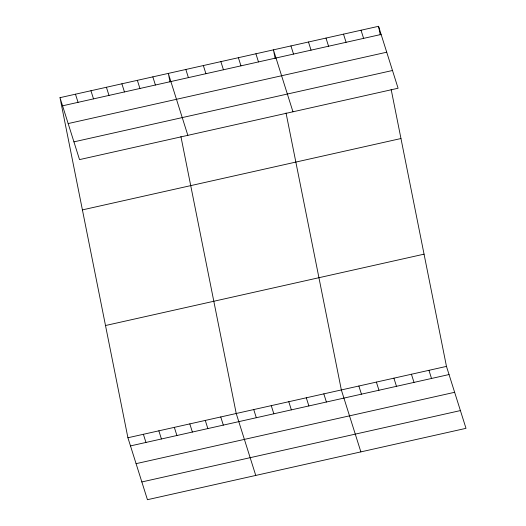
<?xml version="1.0" encoding="UTF-8"?>
<svg xmlns="http://www.w3.org/2000/svg" width="526" height="526" viewBox="0 0 526 526"><rect width="100%" height="100%" fill="white"/><g stroke="black" fill="none" stroke-linecap="round" stroke-linejoin="round"><path stroke-width="0.79" d="M59.997 97.665L378.556 26.3L398.083 88.243L79.531 159.608L59.997 97.665L127.917 437.757L147.444 499.7L466.003 428.335L446.469 366.392L391.16 89.433M62.568 105.811L381.126 34.453M68.17 123.564L386.722 52.206M73.936 141.856L392.488 70.491M82.411 209.894L400.963 138.529M105.502 325.528L424.055 254.163M127.917 437.757L446.469 366.392M130.487 445.91L449.04 374.545M136.083 463.662L454.635 392.297M141.849 481.947L460.401 410.582M361.033 30.225L363.604 38.378M343.511 34.151L346.082 42.304M325.995 38.076L328.559 46.229M428.946 370.317L431.517 378.47M308.473 42.001L311.044 50.154M411.431 374.242L414.001 382.395M290.95 45.926L293.521 54.079M393.908 378.168L396.479 386.321M292.962 111.795L273.428 49.852L275.144 58.425M376.386 382.093L378.957 390.246M255.912 53.777L258.483 61.923M358.87 386.018L361.434 394.171M238.39 57.702L240.961 65.849M360.875 451.887L341.348 389.944L286.039 112.978M220.867 61.627L223.438 69.774M323.825 393.869L326.396 402.022M203.352 65.553L205.916 73.699M306.303 397.794L308.874 405.947M185.829 69.478L188.4 77.624M288.787 401.719L291.358 409.872M187.841 135.34L168.307 73.397L170.023 81.971M271.265 405.645L273.836 413.798M152.836 76.868L155.407 85.015M253.742 409.57L256.313 417.723M137.365 80.333L139.936 88.486M255.754 475.438L236.227 413.495L180.918 136.53M121.887 83.798L124.458 91.951M220.749 416.96L223.32 425.113M106.416 87.263L108.987 95.416M205.278 420.425L207.849 428.578M90.945 90.728L93.516 98.881M189.807 423.89L192.378 432.043M75.474 94.2L78.045 102.346M174.336 427.355L176.907 435.508M158.859 430.827L161.429 438.973M143.388 434.292L145.958 442.445M378.556 26.3L380.265 34.874"/></g></svg>
